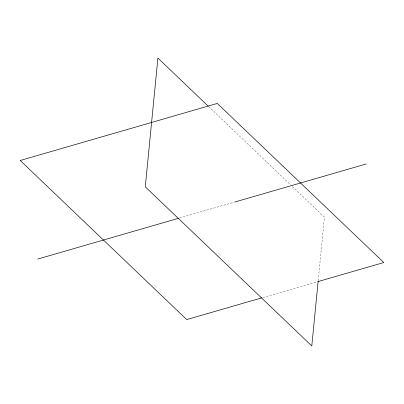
<?xml version="1.0" encoding="UTF-8"?>
<svg xmlns="http://www.w3.org/2000/svg" width="404" height="404" viewBox="0 0 404 404"><rect width="100%" height="100%" fill="white"/><g stroke="black" fill="none" stroke-linecap="round" stroke-linejoin="round"><path stroke-width="0.3" stroke-dasharray="2.02 1.52" d="M318.201 280.608L324.417 217.17L291.117 185.35M179.578 217.998L234.118 202.212M262.888 297.536L317.302 281.785M208.54 106.454L290.658 184.916"/><path stroke-width="0.61" d="M318.135 281.234L311.792 345.93L145.278 186.83L157.903 58.07L208.085 106.02M37.764 259.055L178.366 218.352M234.724 202.035L366.236 163.963M261.681 297.884L186.719 319.584L20.2 160.489L217.281 103.434L383.8 262.529L317.903 281.608"/></g></svg>
